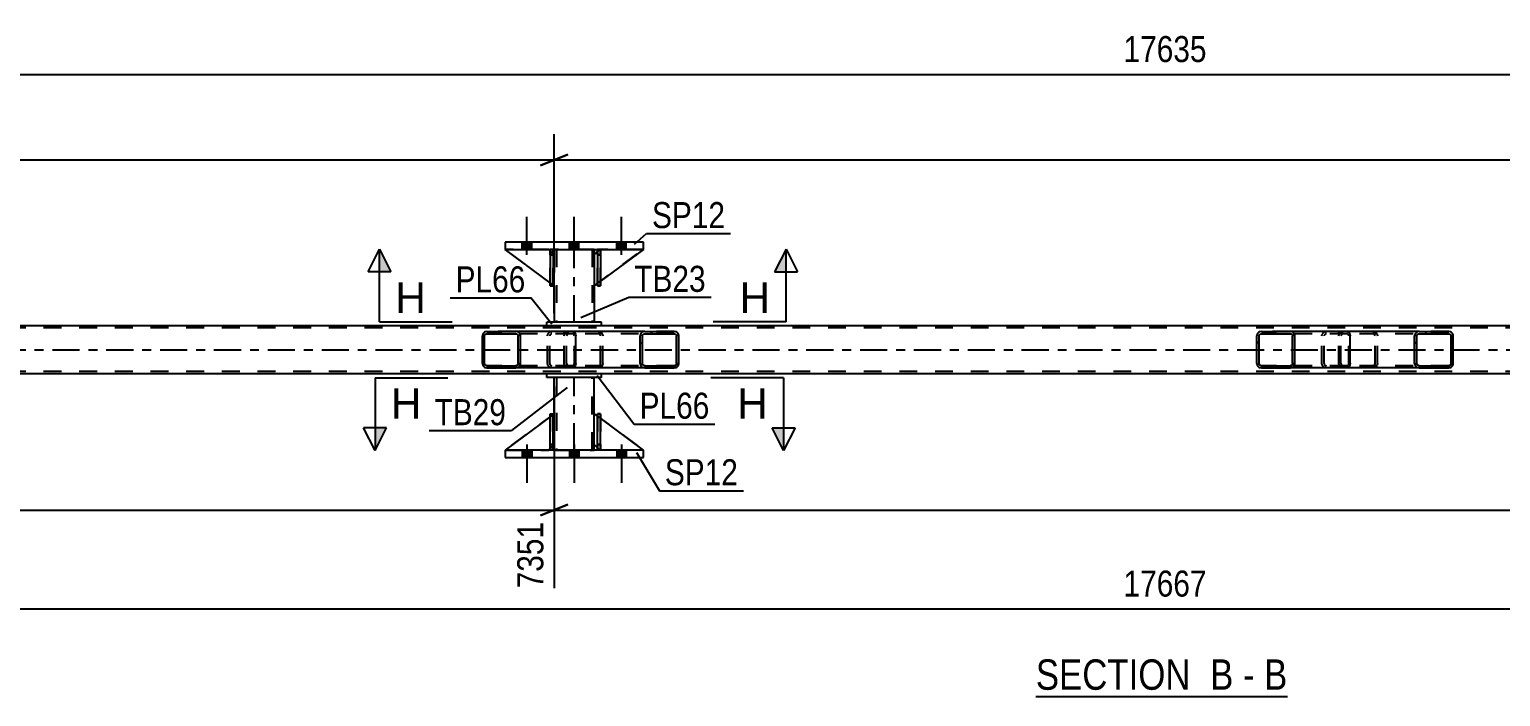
# Model space of a CAD drawing. Header units: millimetres. Extents: x -126 to 715, y -436 to 158.
# Drawn here: x 140.1 to 301.8, y -240.8 to -167.4 of the extents above; entities that cross this region are included whole.
import ezdxf

# ---------------------------------------------------------------- set-up
doc = ezdxf.new("R2010")
doc.units = ezdxf.units.MM
doc.linetypes.add('DXK_LINE_DOT2', pattern=[3.9198, 1.9599, -1.9599])
doc.linetypes.add('DXK_LINE_DOT3', pattern=[5.9187, 2.979, -0.9799, 0.9799, -0.9799])
doc.styles.add('Arial', font='ARIAL.TTF', dxfattribs={"height": 0.2})
doc.styles.add('Arial Narrow', font='ARIALN.TTF', dxfattribs={"height": 0.2})

# ---------------------------------------------------------------- blocks, each defined once
blk = doc.blocks.new('Unknown-232816294-12 - 3894')
at = {"color": 6, "linetype": 'Continuous'}
blk.add_line((250.69, -240.84), (278.34, -240.84), dxfattribs=at)
at = {"color": 0, "linetype": 'Continuous'}
for points in [[(268.8, -240.09), (268.8, -236.59), (250.69, -236.59), (250.69, -240.09)], [(272.41, -240.09), (272.41, -236.59), (269.85, -236.59), (269.85, -240.09)], [(274.73, -240.09), (274.73, -236.59), (273.46, -236.59), (273.46, -240.09)], [(278.34, -240.09), (278.34, -236.59), (275.78, -236.59), (275.78, -240.09)]]:
    blk.add_wipeout(points, dxfattribs=at)
at = {"color": 7, "linetype": 'Continuous', "style": 'Arial Narrow'}
for s, p in [('SECTION ', (250.69, -240.09)), ('B', (269.85, -240.09)), ('B', (275.78, -240.09)), ('-', (273.46, -240.09))]:
    blk.add_text(s, height=3.34, dxfattribs=at).set_placement(p)
blk = doc.blocks.new('Part-232816294-4199 - 3894')
at = {"color": 2, "linetype": 'Continuous'}
for p, q in [((197.62, -191.64), (197.3, -191.64)), ((197.3, -191.64), (197.3, -195.64)), ((197.62, -191.64), (197.62, -191.64)), ((197.62, -191.64), (197.62, -195.64)), ((197.62, -195.64), (197.3, -195.64))]:
    blk.add_line(p, q, dxfattribs=at)
at = {"color": 7, "linetype": 'DXK_LINE_DOT2'}
for p, q in [((197.3, -192.24), (197.3, -191.64)), ((197.62, -192.24), (197.3, -192.24)), ((197.3, -192.24), (197.3, -195.64)), ((197.62, -192.24), (197.62, -191.64)), ((197.62, -191.64), (197.62, -191.64)), ((197.62, -195.64), (197.62, -192.24))]:
    blk.add_line(p, q, dxfattribs=at)
blk = doc.blocks.new('Part-232816294-4211 - 3894')
at = {"color": 2, "linetype": 'Continuous'}
for p, q in [((202.15, -213.12), (202.15, -209.72)), ((202.5, -209.98), (202.15, -209.72)), ((207.55, -213.72), (202.82, -210.22)), ((202.5, -213.47), (202.15, -213.12))]:
    blk.add_line(p, q, dxfattribs=at)
at = {"color": 7, "linetype": 'DXK_LINE_DOT2'}
for p, q in [((202.82, -210.22), (202.5, -209.98)), ((202.75, -213.72), (202.5, -213.47)), ((207.55, -213.72), (202.75, -213.72)), ((207.55, -213.72), (207.55, -213.72)), ((207.55, -213.72), (207.55, -213.72))]:
    blk.add_line(p, q, dxfattribs=at)
blk = doc.blocks.new('Bolt-232816294-3946 - 3894')
at = {"linetype": 'Continuous'}
for points in [[(195.27, -213.72), (194.23, -213.72), (194.23, -214.52), (195.27, -214.52)], [(195.27, -213.72), (194.23, -213.72), (194.23, -214.52), (195.27, -214.52)], [(195.27, -213.72), (194.23, -213.72), (194.23, -214.52), (195.27, -214.52)], [(200.47, -213.72), (199.43, -213.72), (199.43, -214.52), (200.47, -214.52)], [(200.47, -213.72), (199.43, -213.72), (199.43, -214.52), (200.47, -214.52)], [(205.67, -213.72), (204.63, -213.72), (204.63, -214.52), (205.67, -214.52)], [(205.67, -213.72), (204.63, -213.72), (204.63, -214.52), (205.67, -214.52)], [(205.67, -213.72), (204.63, -213.72), (204.63, -214.52), (205.67, -214.52)]]:
    blk.add_hatch(color=1, dxfattribs=at).paths.add_polyline_path(points)
at = {"color": 1, "linetype": 'Continuous'}
for p, q in [((194.75, -213.12), (194.75, -217.32)), ((194.75, -213.12), (194.75, -217.32)), ((194.75, -213.12), (194.75, -217.32)), ((199.95, -213.12), (199.95, -217.32)), ((199.95, -213.12), (199.95, -217.32)), ((205.15, -213.12), (205.15, -217.32)), ((205.15, -213.12), (205.15, -217.32)), ((205.15, -213.12), (205.15, -217.32)), ((194.23, -213.72), (194.23, -214.52)), ((194.23, -213.72), (194.23, -214.52)), ((194.23, -213.72), (194.23, -214.52)), ((195.27, -213.72), (195.27, -214.52)), ((195.27, -213.72), (195.27, -214.52)), ((195.27, -213.72), (195.27, -214.52)), ((199.43, -213.72), (199.43, -214.52)), ((199.43, -213.72), (199.43, -214.52)), ((200.47, -213.72), (200.47, -214.52)), ((200.47, -213.72), (200.47, -214.52)), ((204.63, -213.72), (204.63, -214.52)), ((204.63, -213.72), (204.63, -214.52)), ((204.63, -213.72), (204.63, -214.52)), ((205.67, -213.72), (205.67, -214.52)), ((205.67, -213.72), (205.67, -214.52)), ((205.67, -213.72), (205.67, -214.52))]:
    blk.add_line(p, q, dxfattribs=at)
blk = doc.blocks.new('Bolt-232816294-3947 - 3894')
at = {"linetype": 'Continuous'}
for points in [[(194.23, -191.64), (195.27, -191.64), (195.27, -190.84), (194.23, -190.84)], [(194.23, -191.64), (195.27, -191.64), (195.27, -190.84), (194.23, -190.84)], [(194.23, -191.64), (195.27, -191.64), (195.27, -190.84), (194.23, -190.84)], [(199.43, -191.64), (200.47, -191.64), (200.47, -190.84), (199.43, -190.84)], [(199.43, -191.64), (200.47, -191.64), (200.47, -190.84), (199.43, -190.84)], [(204.63, -191.64), (205.67, -191.64), (205.67, -190.84), (204.63, -190.84)], [(204.63, -191.64), (205.67, -191.64), (205.67, -190.84), (204.63, -190.84)], [(204.63, -191.64), (205.67, -191.64), (205.67, -190.84), (204.63, -190.84)]]:
    blk.add_hatch(color=1, dxfattribs=at).paths.add_polyline_path(points)
at = {"color": 1, "linetype": 'Continuous'}
for p, q in [((194.75, -192.24), (194.75, -188.04)), ((194.75, -192.24), (194.75, -188.04)), ((194.75, -192.24), (194.75, -188.04)), ((199.95, -192.24), (199.95, -188.04)), ((199.95, -192.24), (199.95, -188.04)), ((205.15, -192.24), (205.15, -188.04)), ((205.15, -192.24), (205.15, -188.04)), ((205.15, -192.24), (205.15, -188.04)), ((194.23, -191.64), (194.23, -190.84)), ((194.23, -191.64), (194.23, -190.84)), ((194.23, -191.64), (194.23, -190.84)), ((195.27, -191.64), (195.27, -190.84)), ((195.27, -191.64), (195.27, -190.84)), ((195.27, -191.64), (195.27, -190.84)), ((199.43, -191.64), (199.43, -190.84)), ((199.43, -191.64), (199.43, -190.84)), ((200.47, -191.64), (200.47, -190.84)), ((200.47, -191.64), (200.47, -190.84)), ((204.63, -191.64), (204.63, -190.84)), ((204.63, -191.64), (204.63, -190.84)), ((204.63, -191.64), (204.63, -190.84)), ((205.67, -191.64), (205.67, -190.84)), ((205.67, -191.64), (205.67, -190.84)), ((205.67, -191.64), (205.67, -190.84))]:
    blk.add_line(p, q, dxfattribs=at)
blk = doc.blocks.new('Part-232816294-4016 - 3894')
at = {"color": 7, "linetype": 'DXK_LINE_DOT2'}
for p, q in [((594.36, -200.28), (-64.56, -200.28)), ((202.95, -200.04), (196.95, -200.04)), ((594.36, -205.08), (-64.56, -205.08)), ((202.95, -205.32), (196.95, -205.32))]:
    blk.add_line(p, q, dxfattribs=at)
at = {"color": 2, "linetype": 'Continuous'}
for p, q in [((196.95, -200.04), (32.68, -200.04)), ((452.36, -200.04), (202.95, -200.04)), ((196.95, -205.32), (32.68, -205.32)), ((452.36, -205.32), (202.95, -205.32))]:
    blk.add_line(p, q, dxfattribs=at)
at = {"color": 7, "linetype": 'DXK_LINE_DOT3'}
blk.add_line((-64.56, -202.68), (594.36, -202.68), dxfattribs=at)
blk = doc.blocks.new('Part-232816294-4017 - 3894')
at = {"linetype": 'Continuous'}
h = blk.add_hatch(dxfattribs=at)
h.set_pattern_fill('', scale=0.7, style=0, pattern_type=0)
h.set_pattern_definition([(45, (296.546, -200.9734), (-1.57154, 1.57154), [])])
h.paths.add_polyline_path([(296.58, -201.16), (296.55, -200.97), (296.44, -200.82), (296.27, -200.71), (296.07, -200.68), (292.84, -200.68), (292.64, -200.71), (292.48, -200.82), (292.37, -200.97), (292.33, -201.16), (292.33, -204.2), (292.37, -204.38), (292.48, -204.54), (292.64, -204.64), (292.84, -204.68), (296.07, -204.68), (296.27, -204.64), (296.44, -204.54), (296.55, -204.38), (296.58, -204.2)])
h.paths.add_polyline_path([(296.31, -204.29), (296.25, -204.37), (296.17, -204.42), (296.07, -204.44), (292.84, -204.44), (292.74, -204.42), (292.66, -204.37), (292.6, -204.29), (292.58, -204.2), (292.58, -201.16), (292.6, -201.07), (292.66, -200.99), (292.74, -200.94), (292.84, -200.92), (296.07, -200.92), (296.17, -200.94), (296.25, -200.99), (296.31, -201.07), (296.33, -201.16), (296.33, -204.2)])
at = {"color": 7, "linetype": 'DXK_LINE_DOT2'}
for p, q in [((283.98, -201.16), (284.02, -200.97)), ((283.98, -204.2), (283.98, -201.16)), ((284.25, -201.07), (284.23, -201.16)), ((284.23, -204.2), (284.23, -201.16)), ((284.31, -200.99), (284.25, -201.07)), ((284.29, -200.71), (284.49, -200.68)), ((284.39, -200.94), (284.31, -200.99)), ((284.49, -200.92), (284.39, -200.94)), ((284.97, -200.68), (284.49, -200.68)), ((296.07, -200.92), (284.49, -200.92)), ((287.72, -200.68), (287.92, -200.71)), ((287.82, -200.94), (287.72, -200.92)), ((287.91, -200.99), (287.82, -200.94)), ((287.96, -201.07), (287.91, -200.99)), ((287.98, -201.16), (287.96, -201.07)), ((287.98, -204.2), (287.98, -201.16)), ((288.2, -200.97), (288.24, -201.16)), ((288.24, -204.2), (288.24, -201.16)), ((296.07, -200.68), (292.84, -200.68)), ((284.02, -204.38), (283.98, -204.2)), ((284.23, -204.2), (284.25, -204.29)), ((284.25, -204.29), (284.31, -204.37)), ((284.49, -204.68), (284.29, -204.64)), ((284.31, -204.37), (284.39, -204.42)), ((284.39, -204.42), (284.49, -204.44)), ((296.07, -204.44), (284.49, -204.44)), ((284.97, -204.68), (284.49, -204.68)), ((287.72, -204.44), (287.82, -204.42)), ((287.92, -204.64), (287.72, -204.68)), ((287.82, -204.42), (287.91, -204.37)), ((287.91, -204.37), (287.96, -204.29)), ((287.96, -204.29), (287.98, -204.2)), ((288.24, -204.2), (288.2, -204.38)), ((296.07, -204.68), (292.84, -204.68))]:
    blk.add_line(p, q, dxfattribs=at)
at = {"color": 2, "linetype": 'Continuous'}
for p, q in [((292.84, -200.68), (284.97, -200.68)), ((292.37, -200.97), (292.33, -201.16)), ((292.33, -204.2), (292.33, -201.16)), ((292.58, -201.16), (292.6, -201.07)), ((292.58, -204.2), (292.58, -201.16)), ((292.6, -201.07), (292.66, -200.99)), ((292.84, -200.68), (292.64, -200.71)), ((292.66, -200.99), (292.74, -200.94)), ((292.74, -200.94), (292.84, -200.92)), ((292.84, -200.68), (296.07, -200.68)), ((292.84, -200.92), (296.07, -200.92)), ((296.27, -200.71), (296.07, -200.68)), ((296.07, -200.92), (296.17, -200.94)), ((296.17, -200.94), (296.25, -200.99)), ((296.25, -200.99), (296.31, -201.07)), ((296.31, -201.07), (296.33, -201.16)), ((296.33, -204.2), (296.33, -201.16)), ((296.58, -201.16), (296.55, -200.97)), ((296.58, -204.2), (296.58, -201.16)), ((292.84, -204.68), (284.97, -204.68)), ((292.33, -204.2), (292.37, -204.38)), ((292.6, -204.29), (292.58, -204.2)), ((292.66, -204.37), (292.6, -204.29)), ((292.64, -204.64), (292.84, -204.68)), ((292.74, -204.42), (292.66, -204.37)), ((292.84, -204.44), (292.74, -204.42)), ((292.84, -204.44), (296.07, -204.44)), ((292.84, -204.68), (296.07, -204.68)), ((296.17, -204.42), (296.07, -204.44)), ((296.07, -204.68), (296.27, -204.64)), ((296.25, -204.37), (296.17, -204.42)), ((296.31, -204.29), (296.25, -204.37)), ((296.33, -204.2), (296.31, -204.29)), ((296.55, -204.38), (296.58, -204.2))]:
    blk.add_line(p, q, dxfattribs=at)
at = {"color": 7, "linetype": 'DXK_LINE_DOT2'}
for centre, start, end in [((284.47, -201.18), 110.7583, 155.68), ((287.74, -201.18), 24.32, 69.2417), ((284.47, -204.18), 204.32, 249.2417), ((287.74, -204.18), 290.7583, 335.68)]:
    blk.add_arc(centre, 0.496, start, end, dxfattribs=at)
at = {"color": 2, "linetype": 'Continuous'}
for centre, start, end in [((292.82, -201.18), 110.7583, 155.68), ((296.09, -201.18), 24.32, 69.2417), ((292.82, -204.18), 204.32, 249.2417), ((296.09, -204.18), 290.7583, 335.68)]:
    blk.add_arc(centre, 0.496, start, end, dxfattribs=at)
blk = doc.blocks.new('Part-232816294-4203 - 3894')
at = {"color": 2, "linetype": 'Continuous'}
for p, q in [((202.5, -191.88), (202.15, -192.24)), ((202.15, -192.24), (202.15, -195.64)), ((207.55, -191.64), (202.82, -195.14)), ((202.5, -195.37), (202.15, -195.64))]:
    blk.add_line(p, q, dxfattribs=at)
at = {"color": 7, "linetype": 'DXK_LINE_DOT2'}
for p, q in [((202.75, -191.64), (202.5, -191.88)), ((207.55, -191.64), (202.75, -191.64)), ((202.82, -195.14), (202.5, -195.37))]:
    blk.add_line(p, q, dxfattribs=at)
blk = doc.blocks.new('Part-232816294-4195 - 3894')
at = {"color": 2, "linetype": 'Continuous'}
for p, q in [((192.35, -213.72), (192.35, -214.52)), ((207.55, -213.72), (192.35, -213.72)), ((192.35, -214.52), (207.55, -214.52)), ((207.55, -214.52), (207.55, -213.72))]:
    blk.add_line(p, q, dxfattribs=at)
blk = doc.blocks.new('Part-232816294-4131 - 3894')
at = {"linetype": 'Continuous'}
h = blk.add_hatch(dxfattribs=at)
h.set_pattern_fill('', scale=0.7, style=0, pattern_type=0)
h.set_pattern_definition([(45, (194.001, -200.9734), (-1.57154, 1.57154), [])])
h.paths.add_polyline_path([(194.04, -201.16), (194, -200.97), (193.89, -200.82), (193.73, -200.71), (193.54, -200.68), (190.35, -200.68), (190.16, -200.71), (190, -200.82), (189.89, -200.97), (189.85, -201.16), (189.85, -204.2), (189.89, -204.38), (190, -204.54), (190.16, -204.64), (190.35, -204.68), (193.54, -204.68), (193.73, -204.64), (193.89, -204.54), (194, -204.38), (194.04, -204.2)])
h.paths.add_polyline_path([(193.77, -204.29), (193.71, -204.37), (193.63, -204.42), (193.54, -204.44), (190.35, -204.44), (190.26, -204.42), (190.17, -204.37), (190.12, -204.29), (190.1, -204.2), (190.1, -201.16), (190.12, -201.07), (190.17, -200.99), (190.26, -200.94), (190.35, -200.92), (193.54, -200.92), (193.63, -200.94), (193.71, -200.99), (193.77, -201.07), (193.79, -201.16), (193.79, -204.2)])
at = {"color": 2, "linetype": 'Continuous'}
for p, q in [((189.89, -200.97), (189.85, -201.16)), ((189.85, -204.2), (189.85, -201.16)), ((190.1, -201.16), (190.12, -201.07)), ((190.1, -204.2), (190.1, -201.16)), ((190.12, -201.07), (190.17, -200.99)), ((190.35, -200.68), (190.16, -200.71)), ((190.17, -200.99), (190.26, -200.94)), ((190.26, -200.94), (190.35, -200.92)), ((190.35, -200.68), (193.54, -200.68)), ((190.35, -200.92), (193.54, -200.92)), ((199.84, -200.68), (193.54, -200.68)), ((193.73, -200.71), (193.54, -200.68)), ((193.54, -200.92), (193.63, -200.94)), ((193.63, -200.94), (193.71, -200.99)), ((193.71, -200.99), (193.77, -201.07)), ((193.77, -201.07), (193.79, -201.16)), ((193.79, -204.2), (193.79, -201.16)), ((194.04, -201.16), (194, -200.97)), ((194.04, -204.2), (194.04, -201.16)), ((199.84, -200.68), (199.94, -200.71)), ((199.94, -200.71), (200.03, -200.82)), ((200.03, -200.82), (200.09, -200.97)), ((200.09, -200.97), (200.11, -201.16)), ((200.11, -204.2), (200.11, -201.16)), ((189.85, -204.2), (189.89, -204.38)), ((190.12, -204.29), (190.1, -204.2)), ((190.17, -204.37), (190.12, -204.29)), ((190.16, -204.64), (190.35, -204.68)), ((190.26, -204.42), (190.17, -204.37)), ((190.35, -204.44), (190.26, -204.42)), ((190.35, -204.44), (193.54, -204.44)), ((190.35, -204.68), (193.54, -204.68)), ((193.63, -204.42), (193.54, -204.44)), ((193.54, -204.68), (193.73, -204.64)), ((199.84, -204.68), (193.54, -204.68)), ((193.71, -204.37), (193.63, -204.42)), ((193.77, -204.29), (193.71, -204.37)), ((193.79, -204.2), (193.77, -204.29)), ((194, -204.38), (194.04, -204.2)), ((199.94, -204.64), (199.84, -204.68)), ((200.03, -204.54), (199.94, -204.64)), ((200.09, -204.38), (200.03, -204.54)), ((200.11, -204.2), (200.09, -204.38))]:
    blk.add_line(p, q, dxfattribs=at)
at = {"color": 7, "linetype": 'DXK_LINE_DOT2'}
for p, q in [((193.54, -200.68), (190.35, -200.68)), ((199.84, -200.92), (190.35, -200.92)), ((197, -201.16), (197.04, -200.97)), ((197, -204.2), (197, -201.16)), ((197.27, -201.07), (197.25, -201.16)), ((197.25, -204.2), (197.25, -201.16)), ((197.32, -200.99), (197.27, -201.07)), ((197.31, -200.71), (197.5, -200.68)), ((197.41, -200.94), (197.32, -200.99)), ((197.5, -200.92), (197.41, -200.94)), ((198.84, -200.92), (198.84, -200.68)), ((199.89, -200.94), (199.84, -200.92)), ((199.93, -200.99), (199.89, -200.94)), ((199.96, -201.07), (199.93, -200.99)), ((199.97, -201.16), (199.96, -201.07)), ((199.97, -204.2), (199.97, -201.16)), ((199.84, -204.44), (190.35, -204.44)), ((193.54, -204.68), (190.35, -204.68)), ((197.04, -204.38), (197, -204.2)), ((197.25, -204.2), (197.27, -204.29)), ((197.27, -204.29), (197.32, -204.37)), ((197.5, -204.68), (197.31, -204.64)), ((197.32, -204.37), (197.35, -204.38)), ((197.35, -204.38), (197.41, -204.42)), ((197.41, -204.42), (197.5, -204.44)), ((198.84, -204.68), (198.84, -204.44)), ((199.84, -204.44), (199.89, -204.42)), ((199.89, -204.42), (199.93, -204.37)), ((199.93, -204.37), (199.96, -204.29)), ((199.96, -204.29), (199.97, -204.2))]:
    blk.add_line(p, q, dxfattribs=at)
at = {"color": 2, "linetype": 'Continuous'}
for centre, start, end in [((190.34, -201.17), 111.1941, 156.1506), ((193.55, -201.17), 23.8494, 68.8059), ((190.34, -204.18), 203.8494, 248.8059), ((193.55, -204.18), 291.1941, 336.1506)]:
    blk.add_arc(centre, 0.492, start, end, dxfattribs=at)
at = {"color": 7, "linetype": 'DXK_LINE_DOT2'}
for centre, start, end in [((197.49, -201.17), 111.1941, 156.1506), ((197.49, -204.18), 203.8494, 248.8059)]:
    blk.add_arc(centre, 0.492, start, end, dxfattribs=at)
blk = doc.blocks.new('Part-232816294-4132 - 3894')
at = {"linetype": 'Continuous'}
h = blk.add_hatch(dxfattribs=at)
h.set_pattern_fill('', scale=0.7, style=0, pattern_type=0)
h.set_pattern_definition([(45, (211.4117, -200.9734), (-1.57154, 1.57154), [])])
h.paths.add_polyline_path([(211.45, -201.16), (211.41, -200.97), (211.3, -200.82), (211.14, -200.71), (210.94, -200.68), (207.7, -200.68), (207.51, -200.71), (207.34, -200.82), (207.23, -200.97), (207.19, -201.16), (207.19, -204.2), (207.23, -204.38), (207.34, -204.54), (207.51, -204.64), (207.7, -204.68), (210.94, -204.68), (211.14, -204.64), (211.3, -204.54), (211.41, -204.38), (211.45, -204.2)])
h.paths.add_polyline_path([(211.18, -204.29), (211.12, -204.37), (211.04, -204.42), (210.94, -204.44), (207.7, -204.44), (207.61, -204.42), (207.52, -204.37), (207.47, -204.29), (207.45, -204.2), (207.45, -201.16), (207.47, -201.07), (207.52, -200.99), (207.61, -200.94), (207.7, -200.92), (210.94, -200.92), (211.04, -200.94), (211.12, -200.99), (211.18, -201.07), (211.2, -201.16), (211.2, -204.2)])
at = {"color": 7, "linetype": 'DXK_LINE_DOT2'}
for p, q in [((198.84, -201.16), (198.88, -200.97)), ((198.84, -204.2), (198.84, -201.16)), ((199.12, -201.07), (199.1, -201.16)), ((199.1, -204.2), (199.1, -201.16)), ((199.17, -200.99), (199.12, -201.07)), ((199.16, -200.71), (199.36, -200.68)), ((199.26, -200.94), (199.17, -200.99)), ((199.36, -200.92), (199.26, -200.94)), ((199.84, -200.68), (199.36, -200.68)), ((210.94, -200.92), (199.36, -200.92)), ((202.59, -200.68), (202.79, -200.71)), ((202.69, -200.94), (202.59, -200.92)), ((202.77, -200.99), (202.69, -200.94)), ((202.83, -201.07), (202.77, -200.99)), ((202.85, -201.16), (202.83, -201.07)), ((202.85, -204.2), (202.85, -201.16)), ((203.06, -200.97), (203.1, -201.16)), ((203.1, -204.2), (203.1, -201.16)), ((210.94, -200.68), (207.7, -200.68)), ((198.88, -204.38), (198.84, -204.2)), ((199.1, -204.2), (199.12, -204.29)), ((199.12, -204.29), (199.17, -204.37)), ((199.36, -204.68), (199.16, -204.64)), ((199.17, -204.37), (199.26, -204.42)), ((199.26, -204.42), (199.36, -204.44)), ((210.94, -204.44), (199.36, -204.44)), ((199.84, -204.68), (199.36, -204.68)), ((202.59, -204.44), (202.69, -204.42)), ((202.79, -204.64), (202.59, -204.68)), ((202.69, -204.42), (202.77, -204.37)), ((202.77, -204.37), (202.83, -204.29)), ((202.83, -204.29), (202.85, -204.2)), ((203.1, -204.2), (203.06, -204.38)), ((210.94, -204.68), (207.7, -204.68))]:
    blk.add_line(p, q, dxfattribs=at)
at = {"color": 2, "linetype": 'Continuous'}
for p, q in [((207.7, -200.68), (199.84, -200.68)), ((207.23, -200.97), (207.19, -201.16)), ((207.19, -204.2), (207.19, -201.16)), ((207.45, -201.16), (207.47, -201.07)), ((207.45, -204.2), (207.45, -201.16)), ((207.47, -201.07), (207.52, -200.99)), ((207.7, -200.68), (207.51, -200.71)), ((207.52, -200.99), (207.61, -200.94)), ((207.61, -200.94), (207.7, -200.92)), ((207.7, -200.68), (210.94, -200.68)), ((207.7, -200.92), (210.94, -200.92)), ((211.14, -200.71), (210.94, -200.68)), ((210.94, -200.92), (211.04, -200.94)), ((211.04, -200.94), (211.12, -200.99)), ((211.12, -200.99), (211.18, -201.07)), ((211.18, -201.07), (211.2, -201.16)), ((211.2, -204.2), (211.2, -201.16)), ((211.45, -201.16), (211.41, -200.97)), ((211.45, -204.2), (211.45, -201.16)), ((207.7, -204.68), (199.84, -204.68)), ((207.19, -204.2), (207.23, -204.38)), ((207.47, -204.29), (207.45, -204.2)), ((207.52, -204.37), (207.47, -204.29)), ((207.51, -204.64), (207.7, -204.68)), ((207.61, -204.42), (207.52, -204.37)), ((207.7, -204.44), (207.61, -204.42)), ((207.7, -204.44), (210.94, -204.44)), ((207.7, -204.68), (210.94, -204.68)), ((211.04, -204.42), (210.94, -204.44)), ((210.94, -204.68), (211.14, -204.64)), ((211.12, -204.37), (211.04, -204.42)), ((211.18, -204.29), (211.12, -204.37)), ((211.2, -204.2), (211.18, -204.29)), ((211.41, -204.38), (211.45, -204.2))]:
    blk.add_line(p, q, dxfattribs=at)
at = {"color": 7, "linetype": 'DXK_LINE_DOT2'}
for centre, start, end in [((199.34, -201.18), 110.7583, 155.68), ((202.61, -201.18), 24.32, 69.2417), ((199.34, -204.18), 204.32, 249.2417), ((202.61, -204.18), 290.7583, 335.68)]:
    blk.add_arc(centre, 0.496, start, end, dxfattribs=at)
at = {"color": 2, "linetype": 'Continuous'}
for centre, start, end in [((207.69, -201.18), 110.7583, 155.68), ((210.96, -201.18), 24.32, 69.2417), ((207.69, -204.18), 204.32, 249.2417), ((210.96, -204.18), 290.7583, 335.68)]:
    blk.add_arc(centre, 0.496, start, end, dxfattribs=at)
blk = doc.blocks.new('Part-232816294-4133 - 3894')
at = {"linetype": 'Continuous'}
h = blk.add_hatch(dxfattribs=at)
h.set_pattern_fill('', scale=0.7, style=0, pattern_type=0)
h.set_pattern_definition([(45, (279.135, -200.9734), (-1.57154, 1.57154), [])])
h.paths.add_polyline_path([(279.17, -201.16), (279.14, -200.97), (279.03, -200.82), (278.86, -200.71), (278.67, -200.68), (275.49, -200.68), (275.29, -200.71), (275.13, -200.82), (275.02, -200.97), (274.98, -201.16), (274.98, -204.2), (275.02, -204.38), (275.13, -204.54), (275.29, -204.64), (275.49, -204.68), (278.67, -204.68), (278.86, -204.64), (279.03, -204.54), (279.14, -204.38), (279.17, -204.2)])
h.paths.add_polyline_path([(278.9, -204.29), (278.85, -204.37), (278.77, -204.42), (278.67, -204.44), (275.49, -204.44), (275.39, -204.42), (275.31, -204.37), (275.25, -204.29), (275.23, -204.2), (275.23, -201.16), (275.25, -201.07), (275.31, -200.99), (275.39, -200.94), (275.49, -200.92), (278.67, -200.92), (278.77, -200.94), (278.85, -200.99), (278.9, -201.07), (278.92, -201.16), (278.92, -204.2)])
at = {"color": 2, "linetype": 'Continuous'}
for p, q in [((275.02, -200.97), (274.98, -201.16)), ((274.98, -204.2), (274.98, -201.16)), ((275.23, -201.16), (275.25, -201.07)), ((275.23, -204.2), (275.23, -201.16)), ((275.25, -201.07), (275.31, -200.99)), ((275.49, -200.68), (275.29, -200.71)), ((275.31, -200.99), (275.39, -200.94)), ((275.39, -200.94), (275.49, -200.92)), ((275.49, -200.68), (278.67, -200.68)), ((275.49, -200.92), (278.67, -200.92)), ((284.97, -200.68), (278.67, -200.68)), ((278.86, -200.71), (278.67, -200.68)), ((278.67, -200.92), (278.77, -200.94)), ((278.77, -200.94), (278.85, -200.99)), ((278.85, -200.99), (278.9, -201.07)), ((278.9, -201.07), (278.92, -201.16)), ((278.92, -204.2), (278.92, -201.16)), ((279.17, -201.16), (279.14, -200.97)), ((279.17, -204.2), (279.17, -201.16)), ((284.97, -200.68), (285.07, -200.71)), ((285.07, -200.71), (285.16, -200.82)), ((285.16, -200.82), (285.22, -200.97)), ((285.22, -200.97), (285.24, -201.16)), ((285.24, -204.2), (285.24, -201.16)), ((274.98, -204.2), (275.02, -204.38)), ((275.25, -204.29), (275.23, -204.2)), ((275.31, -204.37), (275.25, -204.29)), ((275.29, -204.64), (275.49, -204.68)), ((275.39, -204.42), (275.31, -204.37)), ((275.49, -204.44), (275.39, -204.42)), ((275.49, -204.44), (278.67, -204.44)), ((275.49, -204.68), (278.67, -204.68)), ((278.77, -204.42), (278.67, -204.44)), ((278.67, -204.68), (278.86, -204.64)), ((284.97, -204.68), (278.67, -204.68)), ((278.85, -204.37), (278.77, -204.42)), ((278.9, -204.29), (278.85, -204.37)), ((278.92, -204.2), (278.9, -204.29)), ((279.14, -204.38), (279.17, -204.2)), ((285.07, -204.64), (284.97, -204.68)), ((285.16, -204.54), (285.07, -204.64)), ((285.22, -204.38), (285.16, -204.54)), ((285.24, -204.2), (285.22, -204.38))]:
    blk.add_line(p, q, dxfattribs=at)
at = {"color": 7, "linetype": 'DXK_LINE_DOT2'}
for p, q in [((278.67, -200.68), (275.49, -200.68)), ((284.97, -200.92), (275.49, -200.92)), ((282.13, -201.16), (282.17, -200.97)), ((282.13, -204.2), (282.13, -201.16)), ((282.4, -201.07), (282.39, -201.16)), ((282.39, -204.2), (282.39, -201.16)), ((282.46, -200.99), (282.4, -201.07)), ((282.44, -200.71), (282.64, -200.68)), ((282.54, -200.94), (282.46, -200.99)), ((282.64, -200.92), (282.54, -200.94)), ((283.98, -200.92), (283.98, -200.68)), ((285.02, -200.94), (284.97, -200.92)), ((285.07, -200.99), (285.02, -200.94)), ((285.1, -201.07), (285.07, -200.99)), ((285.11, -201.16), (285.1, -201.07)), ((285.11, -204.2), (285.11, -201.16)), ((284.97, -204.44), (275.49, -204.44)), ((278.67, -204.68), (275.49, -204.68)), ((282.17, -204.38), (282.13, -204.2)), ((282.39, -204.2), (282.4, -204.29)), ((282.4, -204.29), (282.46, -204.37)), ((282.64, -204.68), (282.44, -204.64)), ((282.46, -204.37), (282.48, -204.38)), ((282.48, -204.38), (282.54, -204.42)), ((282.54, -204.42), (282.64, -204.44)), ((283.98, -204.68), (283.98, -204.44)), ((284.97, -204.44), (285.02, -204.42)), ((285.02, -204.42), (285.07, -204.37)), ((285.07, -204.37), (285.1, -204.29)), ((285.1, -204.29), (285.11, -204.2))]:
    blk.add_line(p, q, dxfattribs=at)
at = {"color": 2, "linetype": 'Continuous'}
for centre, start, end in [((275.47, -201.17), 111.1941, 156.1506), ((278.69, -201.17), 23.8494, 68.8059), ((275.47, -204.18), 203.8494, 248.8059), ((278.69, -204.18), 291.1941, 336.1506)]:
    blk.add_arc(centre, 0.492, start, end, dxfattribs=at)
at = {"color": 7, "linetype": 'DXK_LINE_DOT2'}
for centre, start, end in [((282.62, -201.17), 111.1941, 156.1506), ((282.62, -204.18), 203.8494, 248.8059)]:
    blk.add_arc(centre, 0.492, start, end, dxfattribs=at)
blk = doc.blocks.new('Part-232816294-4153 - 3894')
at = {"color": 2, "linetype": 'Continuous'}
for p, q in [((197.75, -191.64), (197.75, -192.24)), ((202.15, -191.64), (202.15, -192.24)), ((197.75, -195.64), (197.75, -199.64)), ((202.15, -195.64), (202.15, -199.64))]:
    blk.add_line(p, q, dxfattribs=at)
at = {"color": 7, "linetype": 'DXK_LINE_DOT2'}
for p, q in [((202.15, -191.64), (197.75, -191.64)), ((197.75, -192.24), (197.75, -195.64)), ((197.99, -191.64), (197.99, -199.64)), ((201.91, -191.64), (201.91, -199.64)), ((202.15, -192.24), (202.15, -195.64)), ((202.15, -199.64), (197.75, -199.64))]:
    blk.add_line(p, q, dxfattribs=at)
at = {"color": 7, "linetype": 'DXK_LINE_DOT3'}
blk.add_line((199.95, -199.64), (199.95, -191.64), dxfattribs=at)
blk = doc.blocks.new('Part-232816294-4175 - 3894')
at = {"color": 2, "linetype": 'Continuous'}
for p, q in [((202.95, -199.64), (196.95, -199.64)), ((196.95, -200.04), (196.95, -199.64)), ((202.95, -200.04), (196.95, -200.04)), ((202.95, -200.04), (202.95, -199.64))]:
    blk.add_line(p, q, dxfattribs=at)
blk = doc.blocks.new('Part-232816294-4180 - 3894')
at = {"color": 2, "linetype": 'Continuous'}
for p, q in [((202.95, -205.32), (196.95, -205.32)), ((196.95, -205.72), (196.95, -205.32)), ((202.95, -205.72), (202.95, -205.32)), ((202.95, -205.72), (196.95, -205.72))]:
    blk.add_line(p, q, dxfattribs=at)
blk = doc.blocks.new('Part-232816294-4185 - 3894')
at = {"color": 2, "linetype": 'Continuous'}
for p, q in [((197.75, -209.72), (197.75, -205.72)), ((202.15, -209.72), (202.15, -205.72)), ((197.75, -213.72), (197.75, -213.12)), ((202.15, -213.72), (202.15, -213.12))]:
    blk.add_line(p, q, dxfattribs=at)
at = {"color": 7, "linetype": 'DXK_LINE_DOT2'}
for p, q in [((202.15, -205.72), (197.75, -205.72)), ((197.99, -205.72), (197.99, -213.72)), ((201.91, -213.72), (201.91, -205.72)), ((197.75, -213.12), (197.75, -209.72)), ((202.15, -213.12), (202.15, -209.72)), ((197.75, -213.72), (202.15, -213.72))]:
    blk.add_line(p, q, dxfattribs=at)
at = {"color": 7, "linetype": 'DXK_LINE_DOT3'}
blk.add_line((199.95, -213.72), (199.95, -205.72), dxfattribs=at)
blk = doc.blocks.new('Part-232816294-4190 - 3894')
at = {"color": 2, "linetype": 'Continuous'}
for p, q in [((207.55, -190.84), (192.35, -190.84)), ((192.35, -190.84), (192.35, -191.64)), ((192.35, -191.64), (207.55, -191.64)), ((207.55, -191.64), (207.55, -190.84))]:
    blk.add_line(p, q, dxfattribs=at)
blk = doc.blocks.new('Part-232816294-4196 - 3894')
at = {"color": 7, "linetype": 'DXK_LINE_DOT2'}
for p, q in [((202.5, -192.24), (202.5, -191.64)), ((202.5, -191.64), (202.5, -191.64)), ((202.5, -191.64), (202.5, -195.64)), ((202.82, -191.64), (202.5, -191.64)), ((202.5, -195.64), (202.5, -192.24)), ((202.5, -192.24), (202.82, -192.24)), ((202.82, -192.24), (202.82, -191.64)), ((202.82, -195.64), (202.82, -191.64)), ((202.82, -192.24), (202.82, -195.64)), ((202.5, -195.64), (202.82, -195.64))]:
    blk.add_line(p, q, dxfattribs=at)
blk = doc.blocks.new('Part-232816294-4197 - 3894')
at = {"color": 7, "linetype": 'DXK_LINE_DOT2'}
for p, q in [((197.3, -192.24), (197.3, -191.64)), ((197.3, -191.64), (197.3, -191.64)), ((197.3, -191.64), (197.3, -195.64)), ((197.62, -191.64), (197.3, -191.64)), ((197.3, -195.64), (197.3, -192.24)), ((197.3, -192.24), (197.62, -192.24)), ((197.62, -192.24), (197.62, -191.64)), ((197.62, -195.64), (197.62, -191.64)), ((197.62, -192.24), (197.62, -195.64)), ((197.3, -195.64), (197.62, -195.64))]:
    blk.add_line(p, q, dxfattribs=at)
blk = doc.blocks.new('Part-232816294-4198 - 3894')
at = {"color": 2, "linetype": 'Continuous'}
for p, q in [((202.82, -191.64), (202.5, -191.64)), ((202.5, -191.64), (202.5, -195.64)), ((202.82, -191.64), (202.82, -191.64)), ((202.82, -191.64), (202.82, -195.64)), ((202.82, -195.64), (202.5, -195.64))]:
    blk.add_line(p, q, dxfattribs=at)
at = {"color": 7, "linetype": 'DXK_LINE_DOT2'}
for p, q in [((202.5, -192.24), (202.5, -191.64)), ((202.82, -192.24), (202.5, -192.24)), ((202.5, -192.24), (202.5, -195.64)), ((202.82, -192.24), (202.82, -191.64)), ((202.82, -191.64), (202.82, -191.64)), ((202.82, -195.64), (202.82, -192.24))]:
    blk.add_line(p, q, dxfattribs=at)
blk = doc.blocks.new('Part-232816294-4200 - 3894')
at = {"color": 7, "linetype": 'DXK_LINE_DOT2'}
for p, q in [((197.75, -195.64), (192.35, -191.64)), ((192.35, -191.64), (197.15, -191.64)), ((197.15, -191.64), (197.75, -192.24)), ((197.75, -192.24), (197.15, -191.64)), ((197.75, -192.24), (197.75, -195.64)), ((197.75, -192.24), (197.75, -192.24)), ((197.75, -192.24), (197.75, -195.64))]:
    blk.add_line(p, q, dxfattribs=at)
blk = doc.blocks.new('Part-232816294-4201 - 3894')
at = {"color": 2, "linetype": 'Continuous'}
for p, q in [((197.3, -195.31), (192.35, -191.64)), ((197.3, -191.79), (197.15, -191.64)), ((197.75, -192.24), (197.62, -192.11)), ((197.75, -192.24), (197.75, -192.24)), ((197.75, -195.64), (197.75, -192.24)), ((197.62, -195.54), (197.75, -195.64)), ((197.75, -195.64), (197.75, -195.64))]:
    blk.add_line(p, q, dxfattribs=at)
at = {"color": 7, "linetype": 'DXK_LINE_DOT2'}
for p, q in [((197.15, -191.64), (192.35, -191.64)), ((197.15, -191.64), (197.75, -192.24)), ((197.62, -192.11), (197.3, -191.79)), ((197.75, -192.24), (197.75, -195.64)), ((197.62, -195.54), (197.3, -195.31))]:
    blk.add_line(p, q, dxfattribs=at)
blk = doc.blocks.new('Part-232816294-4202 - 3894')
at = {"color": 7, "linetype": 'DXK_LINE_DOT2'}
for p, q in [((202.75, -191.64), (202.15, -192.24)), ((202.15, -195.64), (207.55, -191.64)), ((202.15, -192.24), (202.15, -195.64)), ((207.55, -191.64), (202.75, -191.64))]:
    blk.add_line(p, q, dxfattribs=at)
blk = doc.blocks.new('Part-232816294-4204 - 3894')
at = {"color": 7, "linetype": 'DXK_LINE_DOT2'}
for p, q in [((202.82, -209.72), (202.5, -209.72)), ((202.5, -213.12), (202.5, -209.72)), ((202.5, -209.72), (202.5, -213.72)), ((202.82, -209.72), (202.82, -213.12)), ((202.82, -213.72), (202.82, -209.72)), ((202.82, -213.12), (202.5, -213.12)), ((202.5, -213.72), (202.5, -213.12)), ((202.82, -213.12), (202.82, -213.72)), ((202.82, -213.72), (202.5, -213.72)), ((202.82, -213.72), (202.82, -213.72))]:
    blk.add_line(p, q, dxfattribs=at)
blk = doc.blocks.new('Part-232816294-4205 - 3894')
at = {"color": 7, "linetype": 'DXK_LINE_DOT2'}
for p, q in [((197.3, -209.72), (197.62, -209.72)), ((197.3, -213.12), (197.3, -209.72)), ((197.3, -209.72), (197.3, -213.72)), ((197.62, -209.72), (197.62, -213.12)), ((197.62, -213.72), (197.62, -209.81)), ((197.62, -213.12), (197.3, -213.12)), ((197.3, -213.72), (197.3, -213.12)), ((197.62, -213.12), (197.62, -213.72)), ((197.62, -213.72), (197.3, -213.72)), ((197.62, -213.72), (197.62, -213.72))]:
    blk.add_line(p, q, dxfattribs=at)
blk = doc.blocks.new('Part-232816294-4206 - 3894')
at = {"color": 2, "linetype": 'Continuous'}
for p, q in [((202.5, -213.72), (202.5, -209.72)), ((202.5, -209.72), (202.82, -209.72)), ((202.82, -213.72), (202.82, -209.72)), ((202.5, -213.72), (202.5, -213.72)), ((202.82, -213.72), (202.5, -213.72))]:
    blk.add_line(p, q, dxfattribs=at)
at = {"color": 7, "linetype": 'DXK_LINE_DOT2'}
for p, q in [((202.5, -209.72), (202.5, -213.12)), ((202.82, -213.12), (202.82, -209.72)), ((202.5, -213.12), (202.5, -213.72)), ((202.5, -213.12), (202.82, -213.12)), ((202.82, -213.72), (202.82, -213.12)), ((202.82, -213.72), (202.82, -213.72))]:
    blk.add_line(p, q, dxfattribs=at)
blk = doc.blocks.new('Part-232816294-4207 - 3894')
at = {"color": 2, "linetype": 'Continuous'}
for p, q in [((197.3, -213.72), (197.3, -209.72)), ((197.3, -209.72), (197.62, -209.72)), ((197.62, -213.72), (197.62, -209.72)), ((197.3, -213.72), (197.3, -213.72)), ((197.62, -213.72), (197.3, -213.72))]:
    blk.add_line(p, q, dxfattribs=at)
at = {"color": 7, "linetype": 'DXK_LINE_DOT2'}
for p, q in [((197.3, -209.72), (197.3, -213.12)), ((197.62, -213.12), (197.62, -209.72)), ((197.3, -213.12), (197.3, -213.72)), ((197.3, -213.12), (197.62, -213.12)), ((197.62, -213.72), (197.62, -213.12)), ((197.62, -213.72), (197.62, -213.72))]:
    blk.add_line(p, q, dxfattribs=at)
blk = doc.blocks.new('Part-232816294-4208 - 3894')
at = {"color": 7, "linetype": 'DXK_LINE_DOT2'}
for p, q in [((197.75, -209.72), (192.35, -213.72)), ((197.75, -213.12), (197.75, -209.72)), ((197.75, -209.72), (197.75, -213.12)), ((197.15, -213.72), (197.75, -213.12)), ((197.75, -213.12), (197.15, -213.72)), ((197.75, -213.12), (197.75, -213.12)), ((192.35, -213.72), (197.15, -213.72))]:
    blk.add_line(p, q, dxfattribs=at)
blk = doc.blocks.new('Part-232816294-4209 - 3894')
at = {"color": 2, "linetype": 'Continuous'}
for p, q in [((197.3, -210.05), (192.35, -213.72)), ((197.75, -209.72), (197.62, -209.81)), ((197.75, -213.12), (197.75, -209.72)), ((197.75, -213.12), (197.62, -213.24)), ((197.75, -213.12), (197.75, -213.12)), ((197.3, -213.56), (197.15, -213.72))]:
    blk.add_line(p, q, dxfattribs=at)
at = {"color": 7, "linetype": 'DXK_LINE_DOT2'}
for p, q in [((197.62, -209.81), (197.3, -210.05)), ((197.75, -213.12), (197.75, -209.72)), ((197.75, -213.12), (197.15, -213.72)), ((197.62, -213.24), (197.3, -213.56)), ((192.35, -213.72), (197.15, -213.72))]:
    blk.add_line(p, q, dxfattribs=at)
blk = doc.blocks.new('Part-232816294-4210 - 3894')
at = {"color": 7, "linetype": 'DXK_LINE_DOT2'}
for p, q in [((202.15, -213.12), (202.15, -209.72)), ((202.15, -209.72), (207.55, -213.72)), ((202.75, -213.72), (202.15, -213.12)), ((207.55, -213.72), (202.75, -213.72))]:
    blk.add_line(p, q, dxfattribs=at)
blk = doc.blocks.new('StraightDimension-232816294-49595 - 3894')
at = {"color": 7, "linetype": 'Continuous'}
for p, q in [((197.75, -206.72), (197.75, -228.93)), ((199.25, -219.72), (196.25, -220.92)), ((197.75, -220.32), (453.16, -220.32))]:
    blk.add_line(p, q, dxfattribs=at)
blk = doc.blocks.new('StraightDimension-232816294-49596 - 3894')
at = {"color": 7, "linetype": 'Continuous'}
for p, q in [((197.75, -206.72), (197.75, -228.93)), ((196.25, -220.92), (199.25, -219.72)), ((27.48, -220.32), (197.75, -220.32))]:
    blk.add_line(p, q, dxfattribs=at)
at = {"color": 0, "linetype": 'Continuous'}
blk.add_wipeout([(197.15, -221.02), (192.95, -221.02), (192.95, -229.53), (197.15, -229.53)], dxfattribs=at)
at = {"color": 3, "linetype": 'Continuous', "style": 'Arial Narrow'}
blk.add_text('7351', height=2.863, rotation=90.0002, dxfattribs=at).set_placement((196.55, -228.93))
blk = doc.blocks.new('StraightDimension-232816294-49623 - 3894')
at = {"color": 7, "linetype": 'Continuous'}
blk.add_line((-73.82, -231.19), (603.62, -231.19), dxfattribs=at)
at = {"color": 0}
blk.add_wipeout([(270.07, -230.44), (270.07, -226.24), (259.73, -226.24), (259.73, -230.44)], dxfattribs=at)
at = {"color": 3, "style": 'Arial Narrow'}
blk.add_text('17667', height=2.863, dxfattribs=at).set_placement((260.33, -229.84))
blk = doc.blocks.new('StraightDimension-232816294-49635 - 3894')
at = {"color": 7, "linetype": 'Continuous'}
for p, q in [((197.75, -198.64), (197.75, -178.95)), ((199.25, -181.2), (196.25, -182.4)), ((197.75, -181.8), (453.16, -181.8))]:
    blk.add_line(p, q, dxfattribs=at)
blk = doc.blocks.new('StraightDimension-232816294-49636 - 3894')
at = {"color": 7, "linetype": 'Continuous'}
for p, q in [((197.75, -198.64), (197.75, -178.95)), ((27.48, -181.8), (197.75, -181.8)), ((196.25, -182.4), (199.25, -181.2))]:
    blk.add_line(p, q, dxfattribs=at)
blk = doc.blocks.new('StraightDimension-232816294-49665 - 3894')
at = {"color": 7, "linetype": 'Continuous'}
blk.add_line((-73.18, -172.38), (602.98, -172.38), dxfattribs=at)
at = {"color": 0}
blk.add_wipeout([(270.07, -171.63), (270.07, -167.43), (259.73, -167.43), (259.73, -171.63)], dxfattribs=at)
at = {"color": 3, "style": 'Arial Narrow'}
blk.add_text('17635', height=2.863, dxfattribs=at).set_placement((260.33, -171.03))
blk = doc.blocks.new('Mark-232816294-4149 - 3894')
at = {"color": 0}
blk.add_wipeout([(214.41, -196.31), (214.41, -193.31), (206.55, -193.31), (206.55, -196.31)], dxfattribs=at)
blk.add_wipeout([(214.41, -196.31), (214.41, -193.31), (206.55, -193.31), (206.55, -196.31)], dxfattribs=at)
at = {"color": 30, "linetype": 'Continuous'}
for p, q in [((200.69, -199.12), (205.95, -196.91)), ((205.95, -196.91), (215.01, -196.91))]:
    blk.add_line(p, q, dxfattribs=at)
at = {"color": 3, "style": 'Arial Narrow'}
blk.add_text('TB23', height=2.863, dxfattribs=at).set_placement((206.55, -196.31))
blk = doc.blocks.new('SectionMark-232816294-4364 - 3894')
at = {"linetype": 'Continuous'}
for points in [[(178.05, -211.26), (179.3, -211.26), (178.05, -213.76)], [(221.72, -211.26), (222.97, -211.26), (222.97, -213.76)]]:
    blk.add_hatch(color=6, dxfattribs=at).paths.add_polyline_path(points)
at = {"color": 6, "linetype": 'Continuous'}
for p, q in [((178.05, -205.76), (186.05, -205.76)), ((178.05, -205.76), (178.05, -213.76)), ((222.97, -205.76), (214.97, -205.76)), ((222.97, -205.76), (222.97, -213.76)), ((178.05, -213.76), (176.8, -211.26)), ((179.3, -211.26), (176.8, -211.26)), ((178.05, -213.76), (179.3, -211.26)), ((221.72, -211.26), (224.22, -211.26)), ((222.97, -213.76), (221.72, -211.26)), ((224.22, -211.26), (222.97, -213.76))]:
    blk.add_line(p, q, dxfattribs=at)
at = {"color": 0, "linetype": 'Continuous'}
for points in [[(183.17, -210.26), (183.17, -206.76), (179.8, -206.76), (179.8, -210.26)], [(221.22, -210.26), (221.22, -206.76), (217.85, -206.76), (217.85, -210.26)]]:
    blk.add_wipeout(points, dxfattribs=at)
at = {"color": 3, "linetype": 'Continuous', "style": 'Arial'}
for p in [(179.8, -210.26), (217.85, -210.26)]:
    blk.add_text('H', height=3.34, dxfattribs=at).set_placement(p)
blk = doc.blocks.new('Mark-232816294-4171 - 3894')
at = {"color": 0}
blk.add_wipeout([(194.58, -196.37), (194.58, -193.37), (186.91, -193.37), (186.91, -196.37)], dxfattribs=at)
blk.add_wipeout([(194.58, -196.37), (194.58, -193.37), (186.91, -193.37), (186.91, -196.37)], dxfattribs=at)
at = {"color": 30, "linetype": 'Continuous'}
for p in [(186.31, -196.97), (197.47, -199.87)]:
    blk.add_line(p, (195.18, -196.97), dxfattribs=at)
at = {"color": 3, "style": 'Arial Narrow'}
blk.add_text('PL66', height=2.863, dxfattribs=at).set_placement((186.91, -196.37))
blk = doc.blocks.new('Mark-232816294-4176 - 3894')
at = {"color": 0}
blk.add_wipeout([(214.81, -210.27), (214.81, -207.27), (207.14, -207.27), (207.14, -210.27)], dxfattribs=at)
blk.add_wipeout([(214.81, -210.27), (214.81, -207.27), (207.14, -207.27), (207.14, -210.27)], dxfattribs=at)
at = {"color": 30, "linetype": 'Continuous'}
for p, q in [((202.47, -205.52), (206.54, -210.87)), ((206.54, -210.87), (215.41, -210.87))]:
    blk.add_line(p, q, dxfattribs=at)
at = {"color": 3, "style": 'Arial Narrow'}
blk.add_text('PL66', height=2.863, dxfattribs=at).set_placement((207.14, -210.27))
blk = doc.blocks.new('Mark-232816294-4181 - 3894')
at = {"color": 0}
blk.add_wipeout([(192.46, -210.98), (192.46, -207.98), (184.6, -207.98), (184.6, -210.98)], dxfattribs=at)
blk.add_wipeout([(192.46, -210.98), (192.46, -207.98), (184.6, -207.98), (184.6, -210.98)], dxfattribs=at)
at = {"color": 30, "linetype": 'Continuous'}
for p in [(199.17, -206.82), (184, -211.58)]:
    blk.add_line(p, (193.06, -211.58), dxfattribs=at)
at = {"color": 3, "style": 'Arial Narrow'}
blk.add_text('TB29', height=2.863, dxfattribs=at).set_placement((184.6, -210.98))
blk = doc.blocks.new('Mark-232816294-4186 - 3894')
at = {"color": 0}
blk.add_wipeout([(216.54, -189.3), (216.54, -186.3), (208.5, -186.3), (208.5, -189.3)], dxfattribs=at)
blk.add_wipeout([(216.54, -189.3), (216.54, -186.3), (208.5, -186.3), (208.5, -189.3)], dxfattribs=at)
at = {"color": 30, "linetype": 'Continuous'}
for p, q in [((206.57, -191.08), (207.9, -189.9)), ((207.9, -189.9), (217.14, -189.9))]:
    blk.add_line(p, q, dxfattribs=at)
at = {"color": 3, "style": 'Arial Narrow'}
blk.add_text('SP12', height=2.863, dxfattribs=at).set_placement((208.5, -189.3))
blk = doc.blocks.new('Mark-232816294-4191 - 3894')
at = {"color": 0}
blk.add_wipeout([(217.95, -217.59), (217.95, -214.59), (209.91, -214.59), (209.91, -217.59)], dxfattribs=at)
blk.add_wipeout([(217.95, -217.59), (217.95, -214.59), (209.91, -214.59), (209.91, -217.59)], dxfattribs=at)
at = {"color": 30, "linetype": 'Continuous'}
for p, q in [((206.81, -213.98), (209.31, -218.19)), ((209.31, -218.19), (218.55, -218.19))]:
    blk.add_line(p, q, dxfattribs=at)
at = {"color": 3, "style": 'Arial Narrow'}
blk.add_text('SP12', height=2.863, dxfattribs=at).set_placement((209.91, -217.59))
blk = doc.blocks.new('SectionMark-232816294-4368 - 3894')
at = {"linetype": 'Continuous'}
for points in [[(179.78, -194.12), (178.53, -194.12), (178.53, -191.62)], [(223.23, -194.12), (221.98, -194.12), (223.23, -191.62)]]:
    blk.add_hatch(color=6, dxfattribs=at).paths.add_polyline_path(points)
at = {"color": 6, "linetype": 'Continuous'}
for p, q in [((177.28, -194.12), (178.53, -191.62)), ((178.53, -199.62), (178.53, -191.62)), ((178.53, -191.62), (179.78, -194.12)), ((223.23, -191.62), (221.98, -194.12)), ((223.23, -199.62), (223.23, -191.62)), ((223.23, -191.62), (224.48, -194.12)), ((179.78, -194.12), (177.28, -194.12)), ((221.98, -194.12), (224.48, -194.12)), ((178.53, -199.62), (186.53, -199.62)), ((223.23, -199.62), (215.23, -199.62))]:
    blk.add_line(p, q, dxfattribs=at)
at = {"color": 0, "linetype": 'Continuous'}
for points in [[(183.65, -198.62), (183.65, -195.12), (180.28, -195.12), (180.28, -198.62)], [(221.48, -198.62), (221.48, -195.12), (218.11, -195.12), (218.11, -198.62)]]:
    blk.add_wipeout(points, dxfattribs=at)
at = {"color": 3, "linetype": 'Continuous', "style": 'Arial'}
for p in [(180.28, -198.62), (218.11, -198.62)]:
    blk.add_text('H', height=3.34, dxfattribs=at).set_placement(p)

msp = doc.modelspace()

# ---------------------------------------------------------------- block references
for name in ['Bolt-232816294-3947 - 3894', 'Part-232816294-4190 - 3894', 'Part-232816294-4200 - 3894', 'Part-232816294-4201 - 3894', 'Part-232816294-4199 - 3894', 'Part-232816294-4197 - 3894', 'Part-232816294-4153 - 3894', 'Part-232816294-4203 - 3894', 'Part-232816294-4202 - 3894', 'Part-232816294-4196 - 3894', 'Part-232816294-4198 - 3894', 'Part-232816294-4016 - 3894', 'Part-232816294-4175 - 3894', 'Part-232816294-4131 - 3894', 'Part-232816294-4132 - 3894', 'Part-232816294-4133 - 3894', 'Part-232816294-4017 - 3894', 'Part-232816294-4180 - 3894', 'Part-232816294-4185 - 3894', 'Part-232816294-4208 - 3894', 'Part-232816294-4209 - 3894', 'Part-232816294-4205 - 3894', 'Part-232816294-4207 - 3894', 'Part-232816294-4211 - 3894', 'Part-232816294-4210 - 3894', 'Part-232816294-4204 - 3894', 'Part-232816294-4206 - 3894', 'Bolt-232816294-3946 - 3894', 'Part-232816294-4195 - 3894', 'Unknown-232816294-12 - 3894']:
    msp.add_blockref(name, (0, 0))

# ---------------------------------------------------------------- next in the draw order: block references
for name in ['StraightDimension-232816294-49635 - 3894', 'StraightDimension-232816294-49595 - 3894']:
    msp.add_blockref(name, (0, 0))

# ---------------------------------------------------------------- next in the draw order: block references
for name in ['StraightDimension-232816294-49636 - 3894', 'StraightDimension-232816294-49596 - 3894']:
    msp.add_blockref(name, (0, 0))

# ---------------------------------------------------------------- next in the draw order: block references
for name in ['StraightDimension-232816294-49665 - 3894', 'StraightDimension-232816294-49623 - 3894']:
    msp.add_blockref(name, (0, 0))

# ---------------------------------------------------------------- next in the draw order: block references
for name in ['Mark-232816294-4186 - 3894', 'Mark-232816294-4171 - 3894', 'Mark-232816294-4149 - 3894', 'SectionMark-232816294-4364 - 3894']:
    msp.add_blockref(name, (0, 0))

# ---------------------------------------------------------------- next in the draw order: block references
for name in ['SectionMark-232816294-4368 - 3894', 'Mark-232816294-4181 - 3894', 'Mark-232816294-4176 - 3894', 'Mark-232816294-4191 - 3894']:
    msp.add_blockref(name, (0, 0))

doc.saveas('drawing.dxf')
